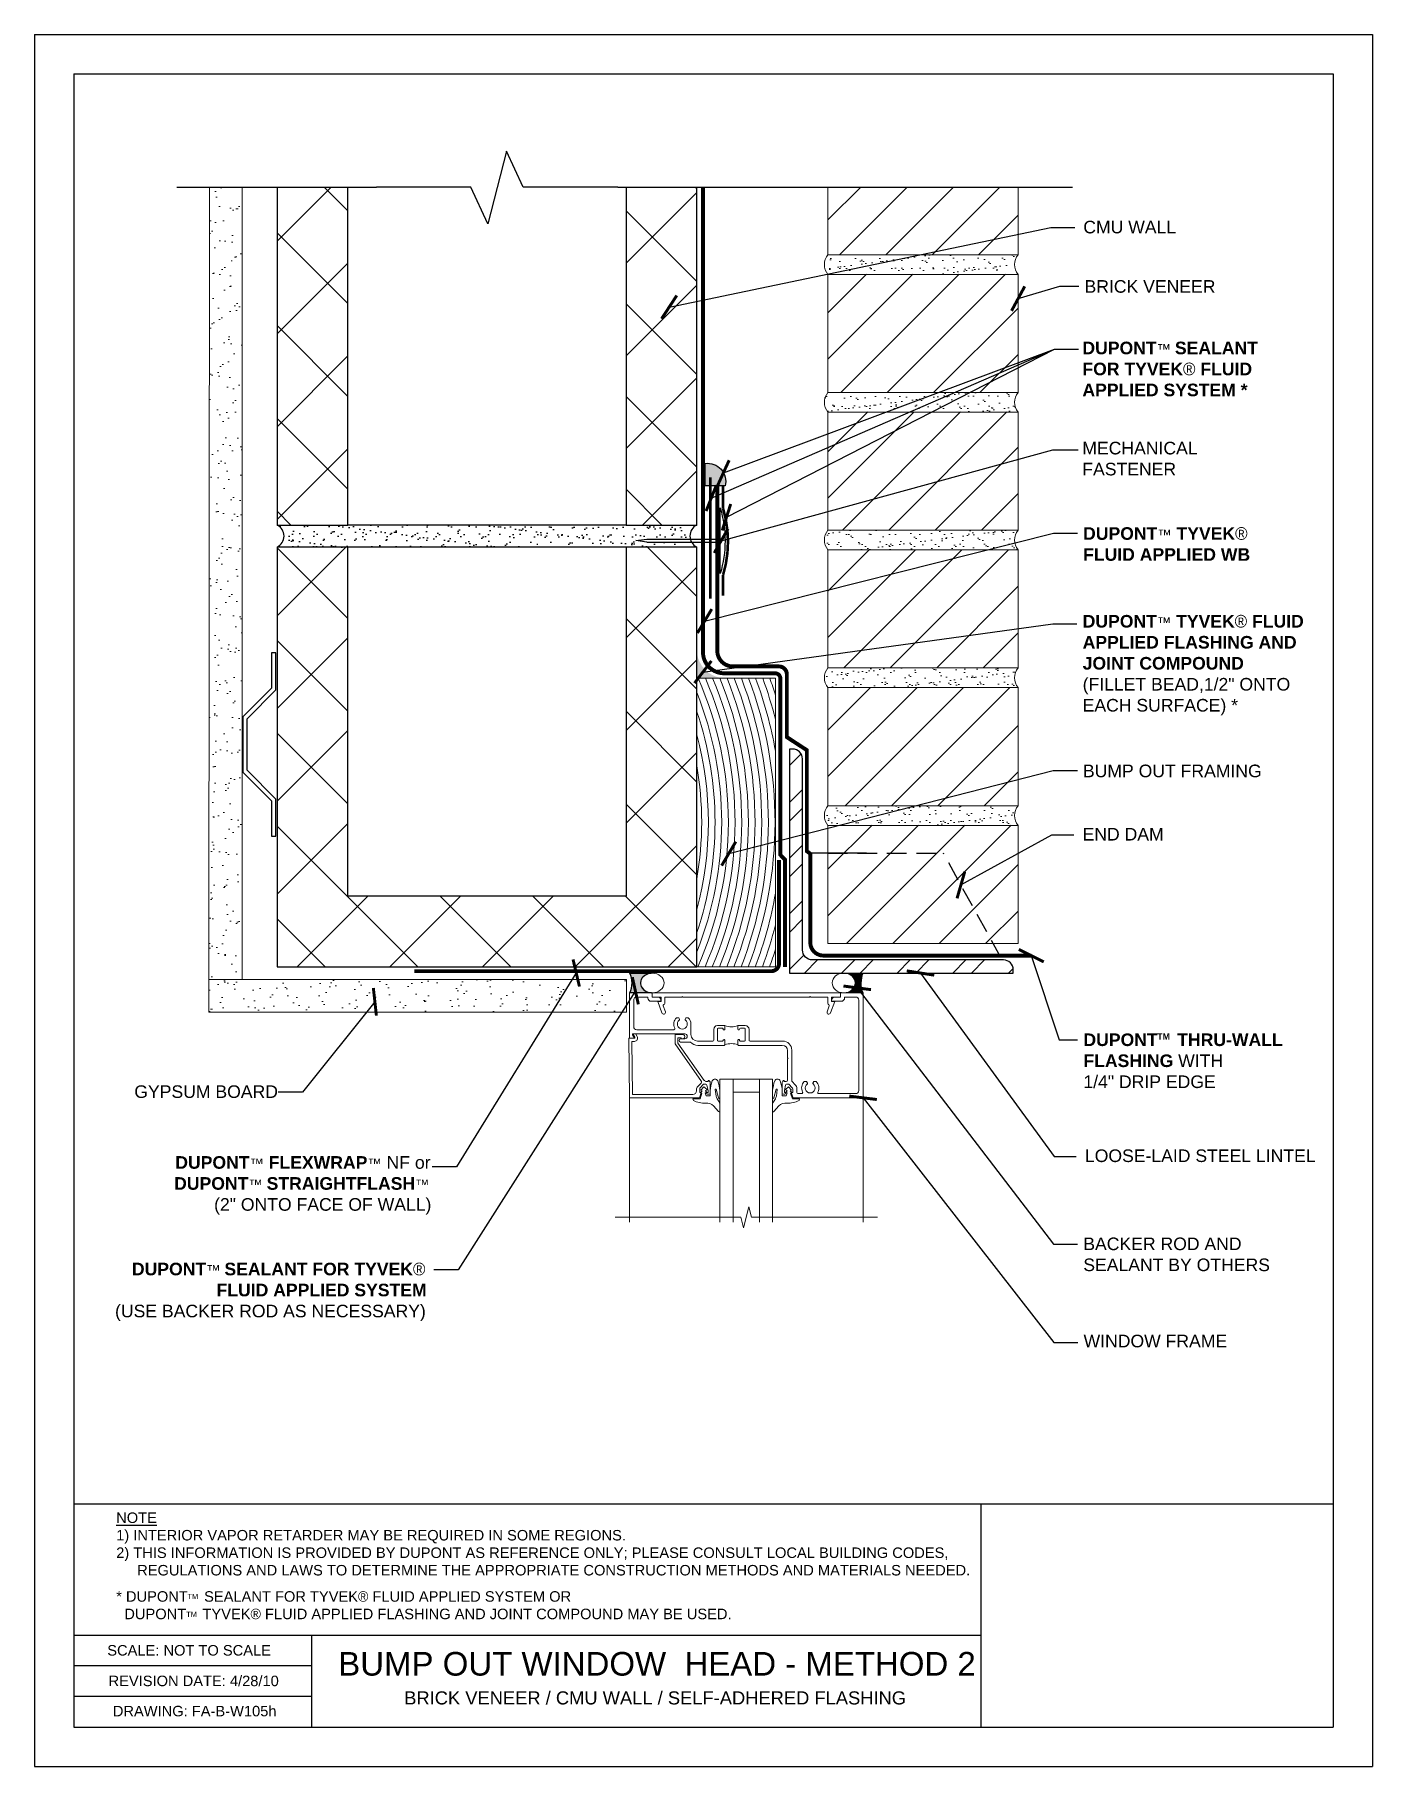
# Model space of a CAD drawing. Extents: x 499.2 to 524.7, y -41.5 to -8.5.
import ezdxf

# ---------------------------------------------------------------- set-up
doc = ezdxf.new("R2010")
doc.units = 0
doc.header["$LTSCALE"] = 1.5
doc.header["$MEASUREMENT"] = 0
doc.linetypes.add('DASHED2', pattern=[0.375, 0.25, -0.125])
doc.linetypes.add('HIDDEN', pattern=[0.375, 0.25, -0.125])
doc.layers.get('0').update_dxf_attribs({"color": 8, "linetype": 'CONTINUOUS'})
for name, color, linetype in [('8x11-ttb$0$B', 5, 'CONTINUOUS'), ('CMU', 250, 'CONTINUOUS'), ('DuPont Self-Adhered Flashing', 252, 'CONTINUOUS'), ('DuPont Thru-Wall Flashing', 252, 'CONTINUOUS'), ('SEALANT', 250, 'CONTINUOUS'), ('STRUCTURE', 250, 'CONTINUOUS'), ('TEXT', 7, 'CONTINUOUS'), ('Tyvek FA Flashing and Joint Treatment', 150, 'DASHED2'), ('Tyvek FA WB', 10, 'DASHED2')]:
    doc.layers.add(name, color=color, linetype=linetype)
for name, color, linetype, lineweight in [('A-Backer Rod', 250, 'CONTINUOUS', 15), ('brick', 250, 'CONTINUOUS', 5), ('Gyp Board', 250, 'CONTINUOUS', 20), ('Non-Flanged Window', 250, 'CONTINUOUS', 20), ('Wood', 250, 'CONTINUOUS', 20)]:
    doc.layers.add(name, color=color, linetype=linetype, lineweight=lineweight)
doc.layers.add('VIEWPORT', color=7, linetype='CONTINUOUS', plot=False)
doc.styles.add('DETAILS', font='sanss___.ttf', dxfattribs={"height": 1})
doc.dimstyles.new('ARCH_1_1-2_IN', dxfattribs={"dimscale": 0, "dimtxt": 0.09375, "dimasz": 0.09375, "dimexe": 0.0625, "dimexo": 0.0625, "dimgap": 0.0625, "dimtad": 1, "dimdec": 4, "dimlfac": 8, "dimzin": 3, "dimdsep": 46, "dimlunit": 4, "dimtxsty": 'Standard', "dimblk1": 'ARCHTICK', "dimblk2": 'ARCHTICK', "dimsah": 1, "dimcen": 0.0625, "dimdle": 0.0625, "dimclrd": 256, "dimclre": 256, "dimclrt": 256, "dimadec": 0, "dimazin": 0, "dimtfac": 1, "dimtdec": 4, "dimtmove": 0, "dimatfit": 3, "dimldrblk": 'ARCHTICK', "dimfxl": 1, "dimfrac": 2, "dimtolj": 1, "dimtzin": 0, "dimlwd": -1, "dimlwe": -1, "dimarcsym": 0})

# ---------------------------------------------------------------- blocks, each defined once
blk = doc.blocks.new('_ArchTick')
at = {"color": 0, "linetype": 'ByBlock', "const_width": 0.15}
blk.add_lwpolyline([(-0.5, -0.5), (0.5, 0.5)], dxfattribs=at)
blk = doc.blocks.new('Revsion Date')
at = {"layer": 'TEXT', "insert": (0.000131622949083976, 0.2031688605532622, 2.979996827461446e-09), "char_height": 0.2, "width": 16.26451670448571, "attachment_point": 1, "style": 'DETAILS'}
blk.add_mtext('\\pi-0.033334,l0.033334,t0.1;REVISION DATE: 4/28/10', dxfattribs=at)

msp = doc.modelspace()

# ---------------------------------------------------------------- hatches: boundary and pattern name
at = {"layer": 'brick'}
h = msp.add_hatch(dxfattribs=at)
h.set_pattern_fill('_USER', color=256, scale=0.625, angle=45, style=0, pattern_type=0)
h.set_pattern_definition([(45, (395.1638925467643, 144.6060092729494), (-0.4419417382415922, 0.4419417382415922), [])])
h.paths.add_polyline_path([(517.9312696491797, -15.30741227630037), (517.9312696491793, -13.05741227630037), (514.3062696491795, -13.05741227630037), (514.3062696491795, -15.30741227630037)])
h.paths.add_polyline_path([(517.9312696491795, -17.93241227630037), (517.9312696491795, -15.68241227630037), (514.3062696491795, -15.68241227630037), (514.3062696491795, -17.93241227630037)])
h.paths.add_polyline_path([(514.3062696491797, -18.30741227630037), (514.3062696491795, -20.55741227630037), (517.9312696491795, -20.55741227630037), (517.9312696491795, -18.30741227630037)])
h.paths.add_polyline_path([(514.3062696491795, -20.93241227630037), (514.3062696491795, -23.18241227630037), (517.9312696491795, -23.18241227630037), (517.9312696491795, -20.93241227630037)])
h.paths.add_polyline_path([(517.9312696491795, -23.55741227630037), (514.3062696491795, -23.55741227630037), (514.3062696491797, -23.93241227630048), (516.8147055658926, -23.93241227630037), (517.8497041510495, -25.80741227630048), (517.9312696491797, -25.80741227630037)])
h.paths.add_polyline_path([(516.8147055658926, -23.93241227630037), (514.3062696491797, -23.93241227630037), (514.3062696491795, -25.80741227630037), (517.8497041510495, -25.80741227630048)], flags=16)
h.paths.add_polyline_path([(517.9312696491795, -11.39627444189207), (514.3062696491793, -11.39627444189207), (514.3062696491793, -12.68241227630037), (517.9312696491795, -12.68241227630037)])
h = msp.add_hatch(dxfattribs=at)
h.set_pattern_fill('AR-SAND', color=256, scale=0.15, style=0)
h.set_pattern_definition([(37.50000000000001, (193.7755574613665, 0), (-0.009449003716441223, 0.2890235653519738), [0, -0.228, 0, -0.255, 0, -0.24375]), (7.499999999999999, (193.7755574613665, 0), (0.2654665057901591, 0.423321909784461), [0, -0.123, 0, -0.2055, 0, -0.07875]), (327.5, (193.5910574613665, 0), (0.4671212792627242, 0.0008488580305446746), [0, -0.075, 0, -0.27, 0, -0.3525]), (317.5, (193.5910574613665, 0), (0.450918990685844, 0.1316513347401374), [0, -0.0375, 0, -0.177, 0, -0.2025])])
h.paths.add_polyline_path([(517.9312696491795, -12.68527877682968), (514.3062696491795, -12.68527877682968, 0.3636398934486824), (514.3062696491795, -13.06027877682968), (517.9312696491795, -13.06027877682968, -0.3636398934486824)])
h.paths.add_polyline_path([(517.9312696491795, -15.31027877682968), (514.3062696491795, -15.31027877682968, 0.3636398934486824), (514.3062696491795, -15.68527877682968), (517.9312696491795, -15.68527877682968, -0.3636398934486824)])
h.paths.add_polyline_path([(517.9312696491795, -17.93527877682968), (514.3062696491795, -17.93527877682968, 0.3636398934486845), (514.3062696491795, -18.31027877682968), (517.9312696491795, -18.31027877682968, -0.3636398934486845)])
h.paths.add_polyline_path([(517.9312696491795, -20.56027877682968), (514.3062696491795, -20.56027877682968, 0.3636398934486845), (514.3062696491795, -20.93527877682968), (517.9312696491795, -20.93527877682968, -0.3636398934486845)])
h.paths.add_polyline_path([(517.9312696491795, -23.18527877682968), (514.3062696491795, -23.18527877682968, 0.3636398934486845), (514.3062696491795, -23.56027877682968), (517.9312696491795, -23.56027877682968, -0.3636398934486845)])
at = {"layer": 'CMU'}
h = msp.add_hatch(dxfattribs=at)
h.set_pattern_fill('ANSI37', color=256, scale=10, style=0)
h.set_pattern_definition([(315, (93.7623960763056, -5.278242130936718), (-0.8838834764831843, -0.8838834764831844), []), (225, (93.7623960763056, -5.278242130936718), (-0.8838834764831844, 0.8838834764831843), [])])
h.paths.add_polyline_path([(505.153638070231, -17.83651204303141), (503.8062696491772, -17.83651204303141), (503.8062696491772, -11.39627444189213), (505.153638070231, -11.39627444189213)])
h.paths.add_polyline_path([(510.4589012281258, -11.3962744418921), (511.8062696491796, -11.3962744418921), (511.8062696491796, -17.83651204303141), (510.4589012281256, -17.83651204303141)])
h = msp.add_hatch(dxfattribs=at)
h.set_pattern_fill('AR-SAND', color=256, scale=0.15, style=0)
h.set_pattern_definition([(322.5, (93.7623960763056, -5.278242130936718), (-0.009449003716441223, -0.2890235653519738), [0, -0.228, 0, -0.255, 0, -0.24375]), (352.5, (93.7623960763056, -5.278242130936718), (0.2654665057901591, -0.423321909784461), [0, -0.123, 0, -0.2055, 0, -0.07875]), (32.50000000000003, (93.57789607630554, -5.278242130936718), (0.4671212792627242, -0.0008488580305446746), [0, -0.075, 0, -0.27, 0, -0.3525]), (42.50000000000002, (93.57789607630554, -5.278242130936718), (0.450918990685844, -0.1316513347401374), [0, -0.0375, 0, -0.177, 0, -0.2025])])
h.paths.add_polyline_path([(510.4589012281259, -17.83651204303141), (511.8062696491795, -17.83651204303141, 0.626566807474878), (511.8062696491797, -18.25756467461039), (503.8062696491773, -18.25756467461034, 0.6265668074746842), (503.8062696491774, -17.83651204303141), (505.153638070231, -17.83651204303141)])
h = msp.add_hatch(dxfattribs=at)
h.set_pattern_fill('ANSI37', color=256, scale=10, style=0)
h.set_pattern_definition([(315, (6.827363810959298, 66.81780837746103), (-0.8838834764831843, -0.8838834764831844), []), (225, (6.827363810959298, 66.81780837746103), (-0.8838834764831844, 0.8838834764831843), [])])
h.paths.add_polyline_path([(511.8062696491796, -26.25756467461068), (510.4589012281256, -26.25756467461068), (505.153638070231, -26.25756467461068), (503.8062696491771, -26.25756467461068), (503.8062696491771, -18.25756467461034), (505.153638070231, -18.25756467461034), (505.153638070231, -24.91019625355673), (510.4589012281257, -24.91019625355673), (510.4589012281259, -18.25756467461034), (511.8062696491796, -18.25756467461034)])
at = {"layer": 'Gyp Board'}
h = msp.add_hatch(dxfattribs=at)
h.set_pattern_fill('AR-SAND', color=256, scale=0.25, style=0)
h.set_pattern_definition([(322.5, (493.912687926372, -17.72763236988436), (-0.01574833952740204, -0.4817059422532897), [0, -0.38, 0, -0.425, 0, -0.40625]), (352.5, (493.912687926372, -17.72763236988436), (0.4424441763169318, -0.7055365163074351), [0, -0.205, 0, -0.3425, 0, -0.13125]), (32.50000000000003, (493.605187926372, -17.72763236988436), (0.7785354654378738, -0.001414763384241124), [0, -0.125, 0, -0.45, 0, -0.5875]), (42.50000000000002, (493.605187926372, -17.72763236988436), (0.7515316511430733, -0.2194188912335623), [0, -0.0625, 0, -0.295, 0, -0.3375])])
h.paths.add_polyline_path([(503.1372667491635, -26.49756467461069), (502.5122667491635, -26.64156866085526), (502.5122667491635, -26.22909694233323), (502.5140555704309, -11.39627444189213), (503.1372667491635, -11.39627444189213)])
h = msp.add_hatch(dxfattribs=at)
h.set_pattern_fill('AR-SAND,_O', color=256, scale=0.25, angle=-90.00000000000001)
h.set_pattern_definition([(127.5, (1065.471153849544, -1808.647339533682), (-0.4817059422532897, -0.01574833952740195), [0, -0.38, 0, -0.425, 0, -0.40625]), (97.49999999999987, (1065.471153849544, -1808.647339533682), (-0.705536516307435, 0.4424441763169319), [0, -0.205, 0, -0.3425, 0, -0.13125]), (57.49999999999998, (1065.471153849544, -1808.954839533682), (-0.001414763384240926, 0.7785354654378738), [0, -0.1249999999999996, 0, -0.4499999999999982, 0, -0.5874999999999965]), (47.49999999999996, (1065.471153849544, -1808.954839533682), (-0.2194188912335621, 0.7515316511430734), [0, -0.0625, 0, -0.295, 0, -0.3375])])
h.paths.add_polyline_path([(502.502818936667, -26.49756467461069), (502.502818936667, -27.12256467461069), (510.4658420913984, -27.12256467461069), (510.4658420913984, -26.49756467461069)])
at = {"layer": 'SEALANT', "linetype": 'Continuous'}
h = msp.add_hatch(color=256, dxfattribs=at)
edge = h.paths.add_edge_path()
edge.add_arc((512.0131088571343, -17.00474740625133), 0.3441322299249296, -14.641672197195192, 98.43551844311838, ccw=False)
edge.add_line((512.3460655925588, -17.09173478469546), (512.2347517612112, -17.0912822609352))
edge.add_line((512.2347517612112, -17.0912822609352), (511.9626259446813, -17.0912822609352))
edge.add_line((511.9626259446813, -17.0912822609352), (511.9626259446813, -16.66433814194824))
at = {"layer": 'SEALANT'}
h = msp.add_hatch(color=256, dxfattribs=at)
h.dxf.hatch_style = 1
edge = h.paths.add_edge_path()
edge.add_line((510.9423683263657, -26.75201432024639), (510.5268336751898, -26.75201432024639))
edge.add_arc((510.1557632520482, -26.56455703047185), 0.4157324793904046, 333.198015599936, 386.9109299082614)
edge.add_line((510.5264765624643, -26.37639450524314), (510.9365640894052, -26.37639450524314))
edge.add_arc((510.9598227159136, -26.63045370782879), 0.2551216222226348, 95.23073682215808, 135.4163850388761)
edge.add_arc((510.894257212425, -26.56406464107115), 0.1618272552155245, 135.8626433203986, 215.6300560562126)
edge.add_arc((510.9519037875986, -26.51463981291305), 0.2375659524272433, 217.219695169789, 267.6996346296816)
h = msp.add_hatch(color=256, dxfattribs=at)
h.dxf.hatch_style = 1
edge = h.paths.add_edge_path()
edge.add_line((514.9768288635508, -26.37373662509658), (514.6066868683388, -26.37373662509658))
edge.add_ellipse((514.6066868683392, -26.56285523918422), major_axis=(0.2192275069742515, -5.369347959466155e-17), ratio=0.8626591466456878, start_angle=270, end_angle=450, ccw=False)
edge.add_line((514.6066868683389, -26.75197385327209), (514.9745600179094, -26.75197385327209))
edge.add_arc((515.4593751222517, -26.56575658448916), 0.5193482036083467, 158.3008732832439, 201.0117606362948, ccw=False)
at = {"layer": 'STRUCTURE'}
h = msp.add_hatch(dxfattribs=at)
h.set_pattern_fill('ANSI32', color=256, scale=2, style=0)
h.set_pattern_definition([(45, (0, -43.48971571537163), (-0.5303300858899106, 0.5303300858899107), []), (45, (0.35355339, -43.48971571537163), (-0.5303300858899106, 0.5303300858899107), [])])
edge = h.paths.add_edge_path()
edge.add_line((513.5708706782061, -23.29049612216249), (513.5708706782061, -26.37373058622583))
edge.add_line((513.5708706782061, -26.37373058622583), (515.768559493747, -26.37373058622583))
edge.add_line((515.768559493747, -26.37373058622583), (517.8386396366518, -26.37373058622583))
edge.add_line((517.8386396366518, -26.37373058622583), (517.8386396366518, -26.31123058622572))
edge.add_arc((517.6511396366518, -26.31123058622572), 0.1875, 0, 90)
edge.add_line((517.6511396366518, -26.12373058622572), (515.768559493747, -26.12373058622579))
edge.add_line((515.768559493747, -26.12373058622579), (514.0083706782061, -26.12373058622583))
edge.add_arc((514.0083706782061, -25.93623058622584), 0.1874999999999964, 179.9999999999989, 270, ccw=False)
edge.add_line((513.8208706782061, -25.93623058622583), (513.8208706782061, -23.18788484437368))
edge.add_line((513.8208706782061, -23.18788484437368), (513.8208706782061, -22.29346162778015))
edge.add_arc((513.6333706782061, -22.29346162778015), 0.1875, 0, 90)
edge.add_line((513.6333706782061, -22.10596162778015), (513.5708706782061, -22.10596162778015))
edge.add_line((513.5708706782061, -22.10596162778015), (513.5708706782061, -23.29049612216249))
at = {"layer": 'Tyvek FA Flashing and Joint Treatment', "ltscale": 0.5}
h = msp.add_hatch(color=256, dxfattribs=at)
h.dxf.hatch_style = 1
edge = h.paths.add_edge_path()
edge.add_line((511.8062696491796, -20.75655931054783), (511.8062696491796, -20.25655931054789))
edge.add_arc((512.3583381833517, -20.20449077637572), 0.554518528702023, 185.3879330116911, 264.612066988313)
edge.add_line((512.3062696491796, -20.75655931054783), (511.8062696491796, -20.75655931054783))

# ---------------------------------------------------------------- linework, layer by layer
at = {"layer": '8x11-ttb$0$B', "color": 7}
for p, q in [((499.9336701155289, -9.241914424278491, 2.979996827461446e-09), (499.9336701155289, -40.74191442427849, 2.979996827461446e-09)), ((499.9336701155289, -9.241914424278491, 2.979996827461446e-09), (523.9336701155289, -9.241914424278491, 2.979996827461446e-09)), ((523.9336701155289, -9.241914424278491, 2.979996827461446e-09), (523.9336701155289, -40.74191442427849, 2.979996827461446e-09)), ((499.9336701155289, -38.99124815943509, 2.979996827461446e-09), (517.2222171283679, -38.99124815943509, 2.979996827461446e-09)), ((499.9336701155289, -40.74191442427849, 2.979996827461446e-09), (523.9336701155289, -40.74191442427849, 2.979996827461446e-09))]:
    msp.add_line(p, q, dxfattribs=at)
for points, elevation in [([(523.9336701155289, -36.49659411100782), (499.9336701155289, -36.49659411100782)], 2.979996827461446e-09), ([(517.2222171283679, -36.49659411100782), (517.2222171283679, -40.74191442427849)], 2.979996827461446e-09), ([(504.4602203942488, -38.99124815943509), (504.4602203942488, -40.74191442427849)], 2.979996827461446e-09), ([(504.4602203942488, -39.57484815943509), (499.9336701155289, -39.57484815943509)], 2.979996827461445e-09), ([(504.4602203942488, -40.15844815943509), (499.9336701155289, -40.15844815943509)], 2.979996827461445e-09)]:
    msp.add_lwpolyline(points, dxfattribs=dict(at, elevation=elevation))
at = {"layer": 'A-Backer Rod'}
for centre, major_axis, ratio in [((510.957375922859, -26.56401713689921), (0.2256227642255621, -1.381495353187958e-17), 0.8319303761802328), ((514.6066868683389, -26.56285523918422), (0.2192275069742516, -5.369347959466161e-17), 0.8626591466456875)]:
    msp.add_ellipse(centre, major_axis=major_axis, ratio=ratio, dxfattribs=at)
at = {"layer": 'brick'}
msp.add_lwpolyline([(514.3062696491795, -11.3962744418921), (514.3062696491795, -12.68527877682968), (517.9312696491795, -12.68527877682968), (517.9312696491795, -11.39627444189207)], dxfattribs=at)
for points in [[(514.3062696491795, -15.31027877682968), (517.9312696491795, -15.31027877682968), (517.9312696491795, -13.06027877682968), (514.3062696491795, -13.06027877682968)], [(514.3062696491795, -17.93527877682968), (517.9312696491795, -17.93527877682968), (517.9312696491795, -15.68527877682968), (514.3062696491795, -15.68527877682968)], [(514.3062696491795, -20.56027877682968), (517.9312696491795, -20.56027877682968), (517.9312696491795, -18.31027877682968), (514.3062696491795, -18.31027877682968)], [(514.3062696491795, -23.18527877682968), (517.9312696491795, -23.18527877682968), (517.9312696491795, -20.93527877682968), (514.3062696491795, -20.93527877682968)], [(514.3062696491795, -25.81027877682968), (517.9312696491795, -25.81027877682968), (517.9312696491795, -23.56027877682968), (514.3062696491795, -23.56027877682968)]]:
    msp.add_lwpolyline(points, close=True, dxfattribs=at)
for centre in [(514.5299884066112, -12.87277877682968), (518.1549884066112, -12.87277877682968), (514.5299884066112, -15.49777877682968), (518.1549884066112, -15.49777877682968), (514.5299884066112, -18.12277877682968), (518.1549884066112, -18.12277877682968), (514.5299884066112, -20.74777877682968), (518.1549884066112, -20.74777877682968), (514.5299884066112, -23.37277877682968), (518.1549884066112, -23.37277877682968)]:
    msp.add_arc(centre, 0.2919012374533256, 140.0334297092309, 219.9665702907691, dxfattribs=at)
at = {"layer": 'CMU'}
for p, q in [((510.4589012281259, -17.83651204303141), (505.153638070231, -17.83651204303141)), ((511.8062696491797, -18.25756467461039), (503.8062696491773, -18.25756467461034)), ((510.4589012281257, -24.91019625355673), (505.153638070231, -24.91019625355673))]:
    msp.add_line(p, q, dxfattribs=at)
for points in [[(503.8062696491772, -11.39627444189213), (503.8062696491772, -17.83651204303141), (505.153638070231, -17.83651204303141), (505.153638070231, -11.39627444189213)], [(510.4589012281258, -11.39627247902024), (510.4589012281256, -17.83651204303141), (511.8062696491796, -17.83651204303141), (511.8062696491796, -11.3962744418921)], [(505.153638070231, -24.91019625355673), (505.153638070231, -18.25756467461034), (503.8062696491771, -18.25756467461034), (503.8062696491771, -26.25756467461068), (505.153638070231, -26.25756467461068)], [(505.153638070231, -26.25756467461068), (511.8062696491796, -26.25756467461068), (511.8062696491796, -18.25756467461034), (510.4589012281259, -18.25756467461034), (510.4589012281257, -24.91019625355673)]]:
    msp.add_lwpolyline(points, dxfattribs=at)
msp.add_lwpolyline([(503.2367854078679, -22.51058658179775), (503.2367807209847, -21.52771728705071), (503.7841465318652, -20.98034625583847), (503.7841431530202, -20.27178090322556), (503.6999326267053, -20.27178130478953), (503.6999358392171, -20.9454655153082), (503.1525700283366, -21.49283654652044), (503.1525750478863, -22.54546812545581), (503.6999460790986, -23.09283393633635), (503.6999492916104, -23.76651814685522), (503.7841598179252, -23.76651774529122), (503.7841564390802, -23.05795239267812)], close=True, dxfattribs=at)
for centre, start, end in [((503.7042241549186, -18.04703835882086), 295.8602149818814, 64.13978501811857), ((511.9083151434382, -18.04703835882086), 115.8602149818814, 244.1397850181186)]:
    msp.add_arc(centre, 0.2339542958322982, start, end, dxfattribs=at)
at = {"layer": 'DuPont Self-Adhered Flashing', "const_width": 0.075, "elevation": 2.979996827461446e-09}
msp.add_lwpolyline([(506.4213070135188, -26.33884734208127), (512.8293907050165, -26.33884734208127), (513.2244746380397, -26.33890788418285, 0.4142135623730125), (513.3744746380397, -26.18890788418287), (513.3744746380403, -24.22099182157433)], format="xyb", dxfattribs=at)
at = {"layer": 'DuPont Thru-Wall Flashing'}
msp.add_line((515.0385006907338, -24.08959265326038), (513.9586078318081, -24.08959265326038), dxfattribs=at)
at = {"layer": 'DuPont Thru-Wall Flashing', "linetype": 'HIDDEN'}
for p, q in [((514.3062696491795, -24.08959265326038), (516.5058081162318, -24.08959265326027)), ((517.6044342969618, -26.07986019411533, 2.979996827461446e-09), (516.5058081162318, -24.08959265326027, 2.979996827461446e-09))]:
    msp.add_line(p, q, dxfattribs=at)
at = {"layer": 'DuPont Thru-Wall Flashing', "elevation": 2.979996827461446e-09}
msp.add_lwpolyline([(512.1964522099477, -17.0912822609352, 0.075, 0.075, 0), (512.1964522099477, -20.23182161933343, 0.075, 0.075, 0.4142135623730513), (512.4964522099476, -20.53182161933343, 0.075, 0.075, 0), (513.3724740604835, -20.53182161933341, 0.075, 0.075, -0.4142135623731003), (513.5224740604834, -20.68182161933341, 0.075, 0.075, 0), (513.5224740604834, -21.87839800868319, 0.075, 0.075, 0), (513.9036690074946, -22.12729862857974, 0.075, 0.075, 0), (513.9036690074947, -24.05139439736976, 0.075, 0.075, 0), (513.9697023476901, -24.10182576880752, 0.075, 0.075, 0), (513.9697023476901, -25.7914586163443, 0.075, 0.075, 0.414157893119434), (514.2196548300751, -26.04145861182846, 0.075, 0.075, 0), (516.9828760904547, -26.04212299406936, 0.075, 0.075, 0), (518.1812696491795, -26.04235077328912, 0, 0, 0)], format="xyseb", dxfattribs=at)
at = {"layer": 'Gyp Board'}
msp.add_lwpolyline([(502.5140555704309, -11.39627444189213), (502.502818936667, -26.49756467461069), (503.1372667491635, -26.49756467461069), (503.1372667491635, -11.39627444189213)], dxfattribs=at)
msp.add_lwpolyline([(502.502818936667, -26.49756467461069), (502.502818936667, -27.12256467461069), (510.4658420913984, -27.12256467461069), (510.4658420913984, -26.49756467461069)], close=True, dxfattribs=at)
at = {"layer": 'Non-Flanged Window'}
for p, q in [((512.2481335906257, -28.39626948260363), (512.2481335906257, -31.12303845603307)), ((513.2481335906257, -28.39626948260363), (512.2481335906257, -28.39626948260363)), ((512.4981335906257, -28.39626948260363), (512.4981335906257, -31.12303845603307)), ((512.9981335906257, -28.64626948260363), (512.4981335906257, -28.64626948260363)), ((512.9981335906257, -28.39626948260363), (512.9981335906257, -31.12303845603307)), ((513.2481335906257, -28.39626948260363), (513.2481335906257, -31.12303845603307)), ((510.5235673504481, -31.12304345603306), (510.5235673504481, -28.75201432024639)), ((514.9760223978569, -31.12304345603306), (514.9760173504483, -28.75201432024639))]:
    msp.add_line(p, q, dxfattribs=at)
for points in [[(512.3400730558731, -27.7420143202464), (512.3400730558731, -27.65651432024637, 0.9999999999999999), (512.3090730558729, -27.65651432024637), (512.3090730558729, -27.65701432024636, -0.414213562373095), (512.294073055873, -27.67201432024635), (512.2140730558729, -27.67201432024635, -0.414213562373095), (512.199073055873, -27.65701432024636), (512.199073055873, -27.44201432024633, -0.414213562373095), (512.2140730558729, -27.42701432024634), (512.2940771545088, -27.42701432024634, -0.4190234982697773), (512.3090751387863, -27.44226022188568, 1.008230869162796), (512.3400730558731, -27.44251432024643), (512.3400730558731, -27.37701432024639), (512.199073055873, -27.37701432024639, 0.4142135623731173), (512.129073055873, -27.44701432024632), (512.129073055873, -27.65201432024637, -0.414213562373082), (512.1090730558731, -27.67201432024635), (511.8203702031604, -27.67201432024635, -0.4142135623730951), (511.6953702031604, -27.54701432024635), (511.6953702031604, -27.34601432024644, 0.2064450632585229), (511.6436177196895, -27.22601432024643), (511.5996522354631, -27.22601432024643), (511.5826315655614, -27.25549498529526, 0.386544674909769), (511.5854897608907, -27.26863968386201, -3.12728627518738), (511.47525064543, -27.26863968386201, 0.3865446749096504), (511.4781088407595, -27.25549498529526), (511.4610881708575, -27.22601432024643), (511.4171226866313, -27.22601432024643, 0.3397540095737835), (511.3852327805603, -27.42450080673288, -0.5680984128595106), (511.3676403656996, -27.45401432024639), (510.662578055873, -27.45401432024639, -0.4142135623730929), (510.602578055873, -27.39401432024644), (510.602578055873, -26.89201432024637, -0.4142135623730971), (510.662578055873, -26.83201432024643), (510.8733702031603, -26.83201432024643), (510.8733702031603, -26.85001432024646, 0.4142135623731013), (510.9353702031604, -26.91201432024636), (511.1233702031603, -26.91201432024636), (511.1233702031603, -26.89401432024644, 0.414213562373095), (511.0613702031604, -26.83201432024643), (510.9533702031604, -26.83201432024643), (510.9533702031604, -26.75201432024639), (510.5225780558731, -26.75201432024639), (510.5225780558731, -27.61401432024635), (510.6143702031603, -27.61401432024635, 0.5773502691896165), (510.6230304571982, -27.59901432024637), (510.5855026897009, -27.53401432024643), (511.5763702031603, -27.53401432024643, -0.9999999999999999), (511.5763702031603, -27.62801432024636), (511.4983702031603, -27.62801432024636, 0.9999999999999999), (511.4983702031603, -27.69001432024638), (511.6847658554005, -27.69001432024638, 0.207981425477291), (511.8273702031602, -27.75201432024639), (512.3300730558731, -27.75201432024639), (512.3400730558731, -27.7420143202464)], [(512.5900730558731, -27.7420143202464), (512.600073055873, -27.75201432024639), (513.4360730558733, -27.75201432024639, -0.4142135623730911), (513.5360730558732, -27.85201432024641), (513.5360730558732, -27.9920143202464), (513.5460730558732, -28.00201432024639), (513.5360730558732, -28.01201432024638), (513.5360730558732, -28.41801434524663), (513.5360780558733, -28.41851432024643, -0.414213562373095), (513.5110780558732, -28.44351432024641), (513.4740780558732, -28.44351432024641), (513.4740780558732, -28.42151432024636, 0.414213562373095), (513.4360730558733, -28.45951932024636), (513.4360730558733, -28.66151432024637, 0.414213562373095), (513.4560730558733, -28.68151432024635), (513.4850730558733, -28.68151432024635, 0.414213562373095), (513.5050730558733, -28.66151432024637), (513.5050730558733, -28.64951432024642), (513.4760730558733, -28.64951432024642), (513.4760730558733, -28.61151432024641), (513.4985101038585, -28.50935608643007, -0.3541185725306792), (513.5180730558732, -28.49351432024636), (513.5600230558732, -28.49351432024636), (513.6267007254028, -28.56013665071677, -0.198912367379654), (513.6340230558733, -28.57781432024635), (513.6340230558733, -28.64951432024642), (513.6050230558733, -28.64951432024642), (513.6410533589035, -28.75201432024639), (514.9745730558732, -28.75201432024639), (514.9745730558732, -26.75201432024639), (514.5433702031605, -26.75201432024639), (514.5433702031605, -26.83201432024643), (514.4353702031606, -26.83201432024643, 0.414213562373095), (514.3733702031604, -26.89401432024644), (514.3733702031604, -26.91201432024636), (514.5613702031605, -26.91201432024636, 0.414213562373095), (514.6233702031604, -26.85001432024646), (514.6233702031604, -26.83201432024643), (514.8345730558733, -26.83201432024643, -0.4142135623730973), (514.8945730558733, -26.89201432024637), (514.8945730558733, -28.6120143202464, -0.4142135623730929), (514.8345730558733, -28.67201432024635), (514.1313422934279, -28.67201432024635, -0.5378390499485203), (514.1136915650436, -28.64160458888236, 0.3380358241199877), (514.0813205724023, -28.4440143202464), (514.0373550881759, -28.4440143202464), (514.0203344182742, -28.47349498529522, 0.3865446749097419), (514.0231926136034, -28.48663968386197, -3.127286275187347), (513.912953498143, -28.48663968386197, 0.3865446749096247), (513.9158116934723, -28.47349498529522), (513.8987910235705, -28.4440143202464), (513.8548255393441, -28.4440143202464, 0.3380358241199877), (513.8224545467028, -28.64160458888236, -0.5378390499485202), (513.8048038183185, -28.67201432024635), (513.7340230558732, -28.67201432024635, -0.414213562373075), (513.7140230558732, -28.65201432024637), (513.7140230558732, -28.57781432329179, 0.1990202627215695), (513.6832384384302, -28.5035372945957), (513.623407726694, -28.44375623929361, -0.1990179994052793), (513.616078055875, -28.4260714501697), (513.6160729696944, -27.84201285542051, 0.4142110386250275), (513.4460729697007, -27.67201432024635), (512.8210730558731, -27.67201432024635, -0.4142135623730755), (512.8010730558731, -27.65201432024637), (512.8010730558731, -27.44701432024632, 0.4142135623731228), (512.7310730558729, -27.37701432024639), (512.5900730558731, -27.37701432024639), (512.5900730558731, -27.44251432024643, 0.9999999999999999), (512.621073055873, -27.44251432024643), (512.621073055873, -27.44201432024633, -0.414213562373095), (512.6360730558729, -27.42701432024634), (512.716073055873, -27.42701432024634, -0.414213562373095), (512.7310730558729, -27.44201432024633), (512.7310730558729, -27.65701432024636, -0.414213562373069), (512.716073055873, -27.67201432024635), (512.6360689572371, -27.67201432024635, -0.4190234982698207), (512.6210709729596, -27.65676841860702, 1.00823086916294), (512.5900730558731, -27.65651432024637), (512.5900730558731, -27.7420143202464)]]:
    msp.add_lwpolyline(points, format="xyb", dxfattribs=at)
for points in [[(514.3736202031605, -26.91801432024633), (514.4356202031606, -26.91801432024633), (514.3566202031604, -27.13501432024643, -0.9999999999999994), (514.2908323227794, -27.11106949001211), (514.3317323227793, -26.99906949001215, 0.4142135623730951), (514.3197788732302, -26.97343523472998), (514.3167330901933, -26.97181287112525, -0.3152987888789836), (514.3035702031605, -26.95301432024641), (514.3035702031605, -26.83201432024643), (513.9773202031606, -26.83201432024643), (513.9673202031606, -26.82201432024632), (513.9573202031606, -26.83201432024643), (511.5396202031603, -26.83201432024643), (511.5296202031603, -26.82201432024632), (511.5196202031603, -26.83201432024643), (511.1936202031603, -26.83201432024643), (511.1936202031603, -26.95301432024641, -0.3152987888789836), (511.1804573161276, -26.97181287112525), (511.1778615330907, -26.97343523472998, 0.4142135623730948), (511.1659080835416, -26.99906949001215), (511.2064080835417, -27.11106949001211, -0.9999999999999999), (511.1406202031604, -27.13501432024643), (511.0616202031604, -26.91801432024633), (511.1236202031603, -26.91801432024633), (511.1236202031603, -26.83201432024643), (510.9536202031605, -26.83201432024643), (510.9536202031605, -26.75201432024639), (514.5435702031605, -26.75201432024639), (514.5435702031605, -26.83201432024643), (514.3735702031606, -26.83201432024643), (514.3735702031606, -26.91801432024633)], [(512.020573055873, -28.61151432024641), (512.020573055873, -28.64951432024642), (511.9915730558731, -28.64951432024642), (511.9915730558731, -28.66151432024637, 0.414213562373095), (512.011573055873, -28.68151432024635), (512.040573055873, -28.68151432024635, 0.414213562373095), (512.060573055873, -28.66151432024637), (512.060573055873, -28.45951932024636, 0.414213562373095), (512.0225680558731, -28.42151432024636), (512.0225680558731, -28.44351432024641), (511.980568055873, -28.44351432024641, -0.414213562373108), (511.960568055873, -28.42351432024643), (511.960568055873, -28.42151432024636), (511.9464711343856, -28.42151432024636), (511.4468730558731, -27.70801432024641), (511.4468730558731, -27.61051432024644), (511.5048011644847, -27.61051432024644, 1.660521112111407), (511.537873055873, -27.54801432024644), (511.3918730558731, -27.54801432024644), (511.3918730558731, -27.72535575363472), (511.8925396603696, -28.44038176688886, -0.3639702342662011), (511.8897385287922, -28.47239884732741), (511.8261047659099, -28.53603261020962, 0.1989123673796571), (511.8006230558731, -28.59755090017288), (511.8006230558731, -28.61951432024645, -0.4142135623730821), (511.730623055873, -28.68951432024639), (510.5831230558729, -28.68951432024639), (510.570123055873, -27.67576432024643), (510.6166794801127, -27.67576432024643, 0.5773977257041251), (510.6703686412382, -27.5827566763879), (510.6433730558729, -27.53601432024638), (510.587638435367, -27.53401487197718, 0.5899757438785075), (510.5786287332692, -27.54902411280224), (510.615873055873, -27.61326432024643), (510.507373055873, -27.61326432024643), (510.522123055873, -28.75201432024639), (511.8555927528428, -28.75201432024639), (511.891623055873, -28.64951432024642), (511.862623055873, -28.64951432024642), (511.862623055873, -28.57781432024635, -0.1989123673796591), (511.8699453863433, -28.56013665071677), (511.9366230558731, -28.49351432024636), (511.9785730558731, -28.49351432024636, -0.354118572530673), (511.9981360078878, -28.50935608643007)], [(511.8746449947719, -28.65726745443928), (511.9014615213108, -28.66214175503714), (511.8673313971897, -28.76937635271892), (511.8063847465297, -28.77425065159761), (511.730829876171, -28.77126948260363), (511.7409204177291, -28.80227902522492, 0.1257100272134179), (511.9729118197513, -28.85402135281853, -0.2260837189018228), (512.1264973801829, -28.90373921146269), (512.2220526898425, -29.01467982962296, 0.6449762263124317), (512.2479869818605, -29.00293848714941), (512.2464072448327, -28.87370155151993, 0.1518691569180708), (512.2300544682362, -28.8292663971707), (512.191551279941, -28.7693406179022, -0.02934546717884474), (512.1741563907381, -28.71745797470962), (512.1569261011546, -28.59566396487261, -0.6538117075652882), (512.1771669120574, -28.58867722790725), (512.2212586592798, -28.75392614539712, 0.8886355728344962), (512.2464072448327, -28.75186471449771), (512.2464072448327, -28.61761909410504, 0.06420464893641442), (512.2039747829233, -28.42900283739775, 0.6896355001773956), (512.101366052535, -28.42900283739775, 0.07035608683589237), (512.0601335906256, -28.61761909410504), (512.0601335906256, -28.71332190443874), (511.9867868326492, -28.71332190443874), (511.9648460378317, -28.65970460473815), (512.0038518957451, -28.65483030585958), (511.969721769553, -28.61827305653262), (512.0014140298842, -28.5963387072803), (511.9404673771535, -28.54272140929911), (511.8843964582148, -28.60852445705595), (511.9087751188929, -28.61827305653262)], [(513.6216221864797, -28.65726745443928), (513.5948056599407, -28.66214175503714), (513.6289357840619, -28.76937635271892), (513.689882434722, -28.77425065159761), (513.7654373050807, -28.77126948260363), (513.7553467635223, -28.80227902522492, -0.1257100272134179), (513.5233553615003, -28.85402135281853, 0.2260837189018228), (513.3697698010687, -28.90373921146269), (513.2742144914091, -29.01467982962296, -0.6449762263124317), (513.2482801993906, -29.00293848714941), (513.2498599364187, -28.87370155151993, -0.1518691569180708), (513.2662127130152, -28.8292663971707), (513.3047159013106, -28.7693406179022, 0.02934546717884474), (513.3221107905133, -28.71745797470962), (513.339341080097, -28.59566396487261, 0.6538117075652882), (513.319100269194, -28.58867722790725), (513.2750085219718, -28.75392614539712, -0.8886355728344962), (513.2498599364187, -28.75186471449771), (513.2498599364187, -28.61761909410504, -0.06420464893641442), (513.2922923983283, -28.42900283739775, -0.6896355001773956), (513.3949011287164, -28.42900283739775, -0.07035608683589237), (513.4361335906258, -28.61761909410504), (513.4361335906258, -28.71332190443874), (513.5094803486024, -28.71332190443874), (513.53142114342, -28.65970460473815), (513.4924152855065, -28.65483030585958), (513.5265454116984, -28.61827305653262), (513.4948531513671, -28.5963387072803), (513.5557998040981, -28.54272140929911), (513.6118707230366, -28.60852445705595), (513.5874920623585, -28.61827305653262)]]:
    msp.add_lwpolyline(points, format="xyb", close=True, dxfattribs=at)
msp.add_lwpolyline([(510.2476259085857, -31.02911790691849), (512.6476159085857, -31.02911790691849), (512.6976359085857, -31.22909790691847), (512.7976159085856, -30.82911790691844), (512.8476159085858, -31.02911790691849), (515.2476259085859, -31.02911790691849)], dxfattribs=at)
for centre, radius, start, end in [((515.459375122252, -26.56575658448916), 0.519348203608798, 158.3008732832506, 201.0117606362666), ((512.4650730558728, -27.0481527582468), 0.3518166098422099, 249.1882451131787, 290.8117548868212), ((512.4650730558728, -28.07087588224599), 0.3518166098422099, 69.18824511317874, 110.8117548868212)]:
    msp.add_arc(centre, radius, start, end, dxfattribs=at)
at = {"layer": 'SEALANT', "linetype": 'Continuous'}
msp.add_line((511.8062696491796, -17.81158876468092), (511.8062696491796, -17.53584889201514), dxfattribs=at)
at = {"layer": 'SEALANT', "linetype": 'Continuous', "elevation": 2.979996827461446e-09}
msp.add_lwpolyline([(511.9626259446813, -16.66433814194824, -0.5377535088939361), (512.3460655925588, -17.09173478469546), (512.2347517612112, -17.0912822609352), (511.9626259446813, -17.0912822609352)], format="xyb", close=True, dxfattribs=at)
at = {"layer": 'SEALANT', "linetype": 'Continuous', "const_width": 0.05, "elevation": 2.979996827461446e-09, "flags": 128}
msp.add_lwpolyline([(512.061588636518, -19.24223282761442), (512.061588636518, -16.92867463829722)], dxfattribs=at)
at = {"layer": 'SEALANT', "linetype": 'Continuous', "const_width": 0.05, "flags": 128}
msp.add_lwpolyline([(512.3080587467197, -17.09158027558741), (512.3080587467197, -17.52496075728903, -0.1459908652465312), (512.3080587467197, -18.78669458744928), (512.3080587467197, -19.18082767236926)], format="xyb", dxfattribs=at)
at = {"layer": 'SEALANT'}
msp.add_lwpolyline([(510.9423683263657, -26.75201432024639), (510.5268336751898, -26.75201432024639, 0.2387543091885397), (510.5264765624643, -26.37639450524314), (510.9365640894052, -26.37639450524314, 0.1771623285811937), (510.7781182558371, -26.45137123712377, 0.36282136282396), (510.7627247830839, -26.65833701540318, 0.223892740720895), (510.9423683263657, -26.75201432024639, 1.244627452489025)], format="xyb", dxfattribs=at)
at = {"layer": 'STRUCTURE'}
for p, q in [((501.8966568467005, -11.39627444189213, 2.979996827461446e-09), (505.7015362943965, -11.39627444189213, 2.979996827461446e-09)), ((510.3015362943965, -11.3962744418921, 2.979996827461446e-09), (518.9675145667245, -11.39627444189207, 2.979996827461446e-09)), ((510.6428189164982, -18.13481155681166, -2.979996827461446e-09), (510.8505949696272, -18.10356155681166, -2.979996827461446e-09)), ((510.8505949696272, -18.16606155681166, -2.979996827461446e-09), (510.6428189164982, -18.13481155681166, -2.979996827461446e-09)), ((510.8505949696272, -18.10356155681166, -2.979996827461446e-09), (512.2520306876323, -18.10356155681166, -2.979996827461446e-09)), ((510.8505949696272, -18.16606155681166, -2.979996827461446e-09), (512.2520306876323, -18.16606155681166, -2.979996827461446e-09))]:
    msp.add_line(p, q, dxfattribs=at)
at = {"layer": 'STRUCTURE', "elevation": 2.979996827461446e-09}
msp.add_lwpolyline([(510.3015362943965, -11.3962744418921), (508.4953009624787, -11.39627148607582), (508.1790702541986, -10.7109451725342), (507.8240023345944, -12.09531342957109), (507.5015733193476, -11.39627444189216), (505.7015362943965, -11.39627444189213)], dxfattribs=at)
at = {"layer": 'STRUCTURE'}
for points in [[(512.2520306876324, -17.51212189297544, -0.1473612908608156), (512.2520306876324, -18.76212189297544)], [(513.5708706782061, -23.29049612216249), (513.5708706782061, -26.37373058622583), (515.768559493747, -26.37373058622583), (517.8386396366518, -26.37373058622583), (517.8386396366518, -26.31123058622572, 0.414213562373095), (517.6511396366518, -26.12373058622572), (515.768559493747, -26.12373058622579), (514.0083706782061, -26.12373058622583, -0.4142135623731044), (513.8208706782061, -25.93623058622583), (513.8208706782061, -23.18788484437368), (513.8208706782061, -22.29346162778015, 0.414213562373095), (513.6333706782061, -22.10596162778015), (513.5708706782061, -22.10596162778015)]]:
    msp.add_lwpolyline(points, format="xyb", close=True, dxfattribs=at)
at = {"layer": 'Tyvek FA WB', "flags": 128}
msp.add_lwpolyline([(513.3982622095375, -21.17658584988929, 0.075, 0.075, 0), (513.3982622095376, -20.76182161933346, 0.075, 0.075, 0.4142135623732491), (513.2982622095376, -20.66182161933343, 0.075, 0.075, 0), (512.3241778220373, -20.66182161933343, 0.075, 0.075, -0.4142135623731553), (511.9241778220373, -20.26182161933333, 0.075, 0.075, 0), (511.9241778220381, -17.52076229488851, 0.075, 0.075, 0), (511.9241778220402, -11.3962744418921, 0, 0, 0)], format="xyseb", dxfattribs=at)
at = {"layer": 'Tyvek FA WB', "const_width": 0.075, "flags": 128}
msp.add_lwpolyline([(513.485248995451, -26.25732671280639), (513.485248995451, -24.211262944818), (513.3982622095373, -24.12232936128714), (513.3982622095375, -21.17658584988929)], dxfattribs=at)
at = {"layer": 'VIEWPORT', "color": 1}
for p, q in [((499.1836701155289, -8.491914424278491, 2.979996827461446e-09), (499.1836701155289, -41.49191442427849, 2.979996827461446e-09)), ((499.1836701155289, -8.491914424278491, 2.979996827461446e-09), (524.6836701155289, -8.491914424278491, 2.979996827461446e-09)), ((524.6836701155289, -8.491914424278491, 2.979996827461446e-09), (524.6836701155289, -41.49191442427849, 2.979996827461446e-09)), ((499.1836701155289, -41.49191442427849, 2.979996827461446e-09), (524.6836701155289, -41.49191442427849, 2.979996827461446e-09))]:
    msp.add_line(p, q, dxfattribs=at)
at = {"layer": 'Wood'}
msp.add_lwpolyline([(511.8062696491796, -20.75756467461068), (513.3062696491795, -20.75756467461068), (513.3062696491795, -26.25756467461068), (511.8062696491796, -26.25756467461068)], close=True, dxfattribs=at)
for radius, start, end in [(6.804880796543095, 336.0913609233318, 23.76360164830519), (6.932061453305383, 336.5565418809057, 23.30158417578329), (7.059242110067673, 337.0034158047977, 22.85772853804698), (7.186242110067672, 337.4324766867167, 22.43154706914715), (7.313242110067672, 337.8453725708885, 22.02140540771513), (7.440242110067672, 338.2430255358481, 21.62638989938972), (7.567242110067672, 338.6262869346987, 21.24565684681962), (7.694242110067671, 338.9959442242248, 20.87842576859565), (7.821242110067671, 9.954335938374715, 20.52397344154441), (7.948242110067671, 14.25533136056301, 20.18162861986737), (8.075242110067672, 17.45263962219742, 19.85076734119029), (6.677700139780806, 338.2775282668625, 21.72247173313754), (6.550519483018517, 341.2667580161286, 18.7332419838715), (6.423338826256229, 344.9666400720968, 15.0333599279045), (6.29615816949394, 350.1581648072407, 9.84183519275939), (7.821242110067671, 339.352726998585, 350.0456640616253), (7.948242110067671, 339.6973123359946, 345.744668639437), (8.075242110067672, 340.0303295499247, 342.5473603778025)]:
    msp.add_arc((505.6027698022384, -23.49968643906637, -3.031983629328669e-09), radius, start, end, dxfattribs=at)

# ---------------------------------------------------------------- block references
at = {"layer": 'TEXT'}
msp.add_blockref('Revsion Date', (500.5928809847751, -39.96664734753693), dxfattribs=at)

# ---------------------------------------------------------------- texts
at = {"layer": 'TEXT', "style": 'DETAILS'}
for s, insert, char_height, width, attachment_point in [('CMU WALL', (519.1731655868451, -12.03874554860926, 2.979996827461446e-09), 0.239999999976, 6.521350676943849, 1), ('BRICK VENEER', (519.196652951473, -13.1703968330965, 2.979996827461446e-09), 0.239999999976, 6.521350676943849, 1), ('{\\fSansSerif|b1|i0|c2|p2;DUPONT\\fArial|b0|i0|c0|p32;\\H0.8125x;™\\fArial|b1|i0|c0|p32; \\H1.2308x;SEALANT \\PFOR TYVEK\\fSymbol|b0|i0|c2|p18;â\\fArial|b0|i0|c0|p32; \\fArial|b1|i0|c0|p32;FLUID \\PAPPLIED SYSTEM *}', (519.1561567900541, -14.34278530615734, 2.979996827461446e-09), 0.239999999976, 6.521350676943849, 1), ('MECHANICAL \\PFASTENER ', (519.1542031421162, -16.2511081407944), 0.239999999976, 6.521350676943849, 1), ('{\\fSansSerif|b1|i0|c2|p2;DUPONT\\fArial|b0|i0|c0|p32;\\H0.8125x;™\\fSansSerif|b1|i0|c2|p2;\\H1.2308x; TYVEK\\fSymbol|b0|i0|c2|p18;â\\fSansSerif|b1|i0|c2|p2; \\PFLUID APPLIED WB}', (519.169320160827, -17.87858727820407, 2.979996827461446e-09), 0.239999999976, 6.521350676943849, 1), ('{\\fSansSerif|b1|i0|c2|p2;DUPONT\\fArial|b0|i0|c0|p32;\\H0.8125x;™\\fSansSerif|b1|i0|c2|p2;\\H1.2308x; TYVEK\\fSymbol|b0|i0|c2|p18;â\\fSansSerif|b1|i0|c2|p2; FLUID \\PAPPLIED FLASHING AND \\PJOINT COMPOUND\\fSansSerif|b0|i0|c2|p2; \\P(FILLET BEAD,1/2" ONTO \\PEACH SURFACE) *}', (519.1610888737509, -19.55074643782154, 2.979996827461446e-09), 0.239999999976, 6.521350676943849, 1), ('BUMP OUT FRAMING', (519.1665912568845, -22.40264438033009, 2.979996827461446e-09), 0.239999999976, 6.521350676943849, 1), ('END DAM', (519.1596919449628, -23.60882592557687), 0.239999999976, 6.521350676943849, 1), ('\\A1;{\\fSansSerif|b1|i0|c2|p2;DUPONT    THRU-WALL\\PFLASHING} WITH \\P1/4" DRIP EDGE', (519.1756818171162, -28.04716466186397, 2.979996827461446e-09), 0.24, 5.838992667675484, 4), ('GYPSUM BOARD', (501.0838315854729, -28.51438714336854, 2.979996827461446e-09), 0.239999999976, 6.521350676943849, 1), ('\\pi1.7625;{\\fSansSerif|b1|i0|c2|p2;DUPONT\\fArial|b0|i0|c0|p32;\\H0.8125x;™\\fSansSerif|b1|i0|c2|p2;\\H1.2308x; FLEXWRAP\\fArial|b0|i0|c0|p32;\\H0.81248x;™\\fSansSerif|b1|i0|c2|p2;\\H1.2308x; \\fSansSerif|b0|i0|c2|p2;NF }or \\P\\pi1.7405;{\\fSansSerif|b1|i0|c2|p2;\\H0.99997x;DUPONT\\fArial|b0|i0|c0|p32;\\H0.8125x;™\\fArial|b1|i0|c0|p32; \\H1.2308x;STRAIGHTFLASH\\fArial|b0|i0|c0|p32;\\H0.81248x;™\\fSansSerif|b0|i0|c2|p2;\\H1.2308x;\\P\\pi2.5023;(2" ONTO FACE OF WALL)}', (500.1023313582903, -29.86380797871061, 2.979996827461446e-09), 0.239999999976, 6.521350676943849, 1), ('LOOSE-LAID STEEL LINTEL', (519.2042878944025, -29.7357244502536, 2.979996827461446e-09), 0.239999999976, 6.521350676943849, 1), ('BACKER ROD AND \\PSEALANT BY OTHERS', (519.1730980934099, -31.41451783178422, 2.979996827461446e-09), 0.239999999976, 6.521350676943849, 1), ('\\pi1.5423;{\\fSansSerif|b1|i0|c2|p2;DUPONT\\fArial|b0|i0|c0|p32;\\H0.8125x;™\\fArial|b1|i0|c0|p32; \\H1.2308x;SEALANT FOR TYVEK\\fSymbol|b0|i0|c2|p18;â\\fArial|b0|i0|c0|p32; \\P\\pi3.1562;\\fArial|b1|i0|c0|p32;FLUID APPLIED SYSTEM\\P\\pi1.2207;\\fArial|b0|i0|c0|p32;\\H0.99998x;(USE BACKER ROD AS NECESSARY)}', (499.4958178676932, -31.89468822603368, 2.979996827461446e-09), 0.239999999976, 7.112845512646311, 1), ('WINDOW FRAME', (519.1784551297517, -33.26679129829495, 2.979996827461446e-09), 0.239999999976, 6.521350676943849, 1), ('{\\LNOTE\\P}1) INTERIOR VAPOR RETARDER MAY BE REQUIRED IN SOME REGIONS.\\P\\pi-0.4,l0.4;2) THIS INFORMATION IS PROVIDED BY DUPONT AS REFERENCE ONLY; PLEASE CONSULT LOCAL BUILDING CODES, REGULATIONS AND LAWS TO DETERMINE THE APPROPRIATE CONSTRUCTION METHODS AND MATERIALS NEEDED.\\P{\\H0.5x;\\P\\pi0,l0;}* DUPONT    SEALANT FOR TYVEK{\\fSymbol|b0|i0|c2|p18;â} FLUID APPLIED SYSTEM OR \\P\\pi-0.2,l0.2;  DUPONT    TYVEK{\\fSymbol|b0|i0|c2|p18;â} FLUID APPLIED FLASHING AND JOINT COMPOUND MAY BE USED.', (500.73827319521, -36.65380808486469, 5.959993654922892e-09), 0.2, 16.47484938053185, 1), ('TM', (502.0985050717998, -38.20502920954613, 5.959993654922892e-09), 0.1, 8.310000000000002, 1), ('TM', (502.074252888975, -38.54399070371966, 5.959993654922892e-09), 0.1, 8.310000000000002, 1), ('\\pi-0.033334,l0.033334,t0.1;SCALE: NOT TO SCALE', (500.5680864118429, -39.18044175476302, 2.979996827461445e-09), 0.2, 16.26451670448571, 1), ('\\pi0.76781;{\\H0.9x;BUMP OUT WINDOW  HEAD - METHOD 2} \\P\\pi2.0248;{\\H0.5x;BRICK VENEER / CMU WALL / SELF-ADHERED FLASHING}', (504.2035904919633, -39.31214994679823, 2.979996827461446e-09), 0.5, 13.39364764594225, 1), ('\\pi-0.033334,l0.033334,t0.1;DRAWING: FA-B-W105h', (500.6743289973882, -40.33851442939124, 2.979996827461445e-09), 0.2, 16.26451670448571, 1)]:
    msp.add_mtext(s, dxfattribs=dict(at, insert=insert, char_height=char_height, width=width, attachment_point=attachment_point))
at = {"layer": 'TEXT', "insert": (520.5824224550394, -27.58227599533279, 2.979996827461446e-09), "char_height": 0.12, "attachment_point": 4, "style": 'DETAILS'}
msp.add_mtext('{\\fSansSerif|b1|i0|c2|p2;TM}', dxfattribs=at)

# ---------------------------------------------------------------- leaders
at = {"layer": 'TEXT'}
for points, override in [([(511.2789103997412, -13.68511273205536, 2.979996827461446e-09), (518.5548828783409, -12.1647863515575, 2.979996827461446e-09), (519.0144934839565, -12.1647863515575, 2.979996827461446e-09)], {"dimscale": 4, "dimgap": 0.0625, "dimtad": 0}), ([(517.9312696491795, -13.52186790541509, 2.979996827461446e-09), (518.7272102546458, -13.28347040962467, 2.979996827461446e-09), (519.0900777337271, -13.28347040962467, 2.979996827461446e-09)], {"dimscale": 4, "dimgap": 0.0625, "dimtad": 0}), ([(512.0809661379462, -17.32423695238958, 2.979996827461446e-09), (518.6219288284288, -14.48726916964324, 2.979996827461446e-09), (519.0815394340444, -14.48726916964324, 2.979996827461446e-09)], {"dimscale": 4, "dimgap": 0.0625, "dimtad": 0}), ([(512.3121813414791, -16.84343358284923, 2.979996827461446e-09), (518.6219288284288, -14.48726916964324, 2.979996827461446e-09), (519.0815394340444, -14.48726916964324, 2.979996827461446e-09)], {"dimscale": 4, "dimgap": 0.0625, "dimtad": 0}), ([(512.3713330249866, -17.6887059436167, 2.979996827461446e-09), (518.6219288284288, -14.48726916964324, 2.979996827461446e-09), (519.0815394340444, -14.48726916964324, 2.979996827461446e-09)], {"dimscale": 4, "dimgap": 0.0625, "dimtad": 0}), ([(512.2696912542151, -18.13815889031957), (518.594496879599, -16.40417875418402), (519.0777401271631, -16.40417875418402)], {"dimscale": 4, "dimtad": 0}), ([(511.955172379242, -19.66616475921955, 2.979996827461446e-09), (518.604270835133, -17.98948564759735, 2.979996827461446e-09), (519.0638814407486, -17.98948564759735, 2.979996827461446e-09)], {"dimscale": 4, "dimgap": 0.0625, "dimtad": 0}), ([(511.9233317498974, -20.63784696808807, 2.979996827461446e-09), (518.5905760558514, -19.72133411371175, 2.979996827461446e-09), (519.050186661467, -19.72133411371175, 2.979996827461446e-09)], {"dimscale": 4, "dimgap": 0.0625, "dimtad": 0}), ([(512.4145083667263, -24.09910690468564, 2.979996827461446e-09), (518.6015419311905, -22.51354274972337, 2.979996827461446e-09), (519.061152536806, -22.51354274972337, 2.979996827461446e-09)], {"dimscale": 4, "dimgap": 0.0625, "dimtad": 0}), ([(516.8406113841941, -24.6961211417354), (518.5727162521853, -23.74147628678344), (518.9934832047502, -23.74147628678344)], {"dimscale": 4, "dimgap": 0.0625, "dimtad": 0}), ([(518.1812696491795, -26.04235077328912, 2.979996827461446e-09), (518.7158285034507, -27.64881414746969, 2.979996827461446e-09), (519.065199563591, -27.64881414746969, 2.979996827461446e-09)], {"dimscale": 4, "dimtad": 0}), ([(509.5079971728287, -26.37309921723167, 2.979996827461446e-09), (507.2241986141986, -30.06779824164369, 2.979996827461446e-09), (506.764588008583, -30.06779824164369, 2.979996827461446e-09)], {"dimscale": 4, "dimgap": 0.0625, "dimtad": 0}), ([(516.0697923949484, -26.37373058622583, 2.979996827461446e-09), (518.6173122016249, -29.86837481146017, 2.979996827461446e-09), (519.0380791541899, -29.86837481146017, 2.979996827461446e-09)], {"dimscale": 4, "dimgap": 0.0625, "dimtad": 0}), ([(510.6348150450599, -26.71227576501607, 2.979996827461446e-09), (507.2540945289503, -32.0326540313572, 2.979996827461446e-09), (506.7944839233347, -32.0326540313572, 2.979996827461446e-09)], {"dimscale": 4, "dimgap": 0.0625, "dimtad": 0}), ([(514.8640248024054, -26.65649857124868, 2.979996827461446e-09), (518.6052404629455, -31.53837892190813, 2.979996827461446e-09), (519.0648510685611, -31.53837892190813, 2.979996827461446e-09)], {"dimscale": 4, "dimgap": 0.0625, "dimtad": 0}), ([(505.6696344739864, -26.92191139374376, 2.979996827461446e-09), (504.286712029355, -28.64703750457511, 2.979996827461446e-09), (503.8271014237395, -28.64703750457511, 2.979996827461446e-09)], {"dimscale": 4, "dimgap": 0.0625, "dimtad": 0}), ([(514.9745746867579, -28.75190138613516, 2.979996827461446e-09), (518.6100054582586, -33.41516143204399, 2.979996827461446e-09), (519.0696160638742, -33.41516143204399, 2.979996827461446e-09)], {"dimscale": 4, "dimgap": 0.0625, "dimtad": 0})]:
    msp.add_leader(points, dimstyle='ARCH_1_1-2_IN', override=override, dxfattribs=at)

doc.saveas('drawing.dxf')
